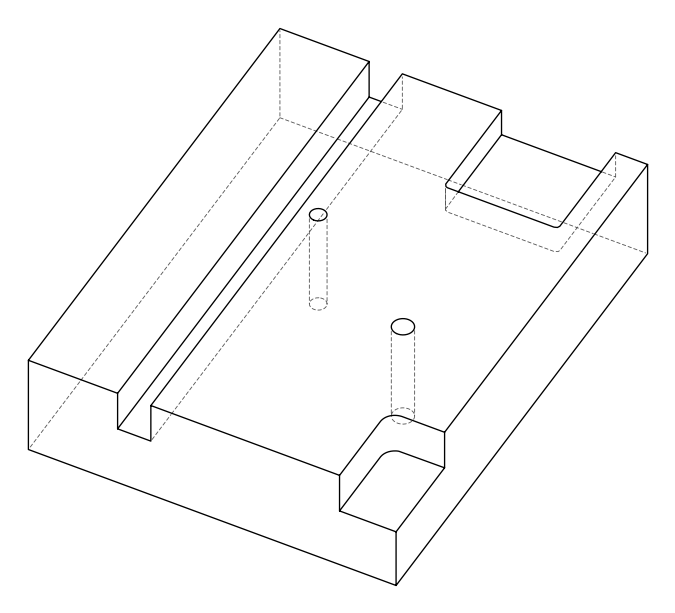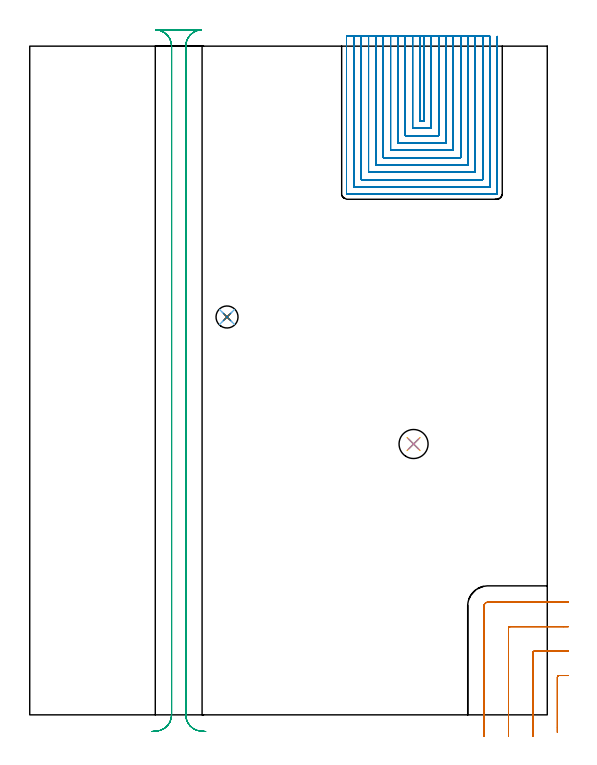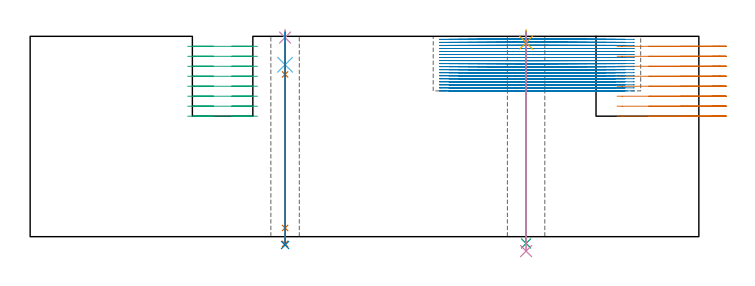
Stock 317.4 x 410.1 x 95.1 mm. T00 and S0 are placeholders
(PLAN: 10 operations, 8 tool changes, 137.4 min)
(1 MILL_CORNER_NOTCH_RECTANGULAR | CORNER_NOTCH_RECTANGULAR | UGT0201_094 | Follow Part, ap 5, ae 75% | 6.42 min | 145052 mm3)
(2 MILL_SLOT | SLOT_PARTIAL_RECTANGULAR | NXT0201_008 | Follow Part, ap 1.5, ae 75% | 114.39 min | 239438 mm3)
(3 MILL_RECTANGULAR_SLOT | SLOT_RECTANGULAR | UGT0201_094 | Follow Part, ap 5, ae 75% | 14.76 min | 446089 mm3)
(4 SPOT_DRILL | STEP1HOLE | NXT0321_9005460120000 | 0.03 min | 12 mm3)
(5 SPOT_DRILL_1 | STEP1HOLE_1 | NXT0321_9005460120000 | 0.05 min | 189 mm3)
(6 DRILL_BLIND_HOLE_INTO_CENTER | STEP1HOLE | NXT0301_061 | 0.06 min | 795 mm3)
(7 GUN_DRILL_THROUGH_HOLE | STEP1HOLE | UGT0307_005 | 0.47 min | 4432 mm3)
(8 DRILL_TO_ENLARGE_THROUGH_HOLE | STEP1HOLE | NXT0301_102 | 0.41 min | 8351 mm3)
(9 DRILL_THROUGH_HOLE_INTO_CENTER | STEP1HOLE_1 | NXT0301_065 | 0.4 min | 6447 mm3)
(10 DRILL_TO_ENLARGE_THROUGH_HOLE_1 | STEP1HOLE_1 | UGT0301_248 | 0.42 min | 17000 mm3)
(TOOL UGT0201_094 | End mill 20 mm | D20 FL38 Z4)
(TOOL NXT0201_008 | ENDMILL 6mm [2P460-0600-NA 1630] | D6 FL26 Z6)
(TOOL NXT0321_9005460120000 | NC Spot Drill, 142deg, 12mm, Carbide, Uncoated | D12 PA142 FL30 Z2)
(TOOL NXT0301_061 | Carbide Drill 9mm [860.1-0900-027A1-MM 2214] | D9 PA140 FL47 Z2)
(TOOL UGT0307_005 | Gun Drill 8.3 mm | D8.3 PA130 FL24 Z1)
(TOOL NXT0301_102 | Carbide Drill 13.5mm [860.1-1350-108A1-MM 2214] | D13.5 PA140 FL123 Z2)
(TOOL NXT0301_065 | Carbide Drill 9.4mm [860.1-0940-075A1-MM 2214] | D9.4 PA140 FL98 Z2)
(TOOL UGT0301_248 | Twist Drill 17.8 mm | D17.8 PA118 FL130 Z2)
(OP 1 MILL_CORNER_NOTCH_RECTANGULAR)
G17 G21 G94 G90
T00 M6
G54
G17 G0 G90 X330.4 Y24.1 S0 M3
G43 Z105.1 H0
Z90.362
G94 G1 X327.4 F250.
X324.595 F500.
G3 X323.6 Y23.105 R1.
G1 Y-7.846
Y-10.846 F250.
G0 Z105.1
X330.4 Y39.1
Z90.362
G1 X327.4
X309.595 F500.
G3 X308.6 Y38.105 R1.
G1 Y-10.
Y-13. F250.
G0 Z105.1
X330.4 Y54.1
Z90.362
G1 X327.4
X294.595 F500.
G3 X293.6 Y53.105 R1.
G1 Y-10.
Y-13. F250.
G0 Z105.1
X330.4 Y69.1
Z90.362
G1 X327.4
X281. F500.
G3 X278.6 Y66.7 R2.4
G1 Y-10.
Y-13. F250.
G0 Z105.1
X330.4 Y24.1
Z85.625
G1 X327.4
X324.595 F500.
G3 X323.6 Y23.105 R1.
G1 Y-7.846
Y-10.846 F250.
G0 Z105.1
X330.4 Y39.1
Z85.625
G1 X327.4
X309.595 F500.
G3 X308.6 Y38.105 R1.
G1 Y-10.
Y-13. F250.
G0 Z105.1
X330.4 Y54.1
Z85.625
G1 X327.4
X294.595 F500.
G3 X293.6 Y53.105 R1.
G1 Y-10.
Y-13. F250.
G0 Z105.1
X330.4 Y69.1
Z85.625
G1 X327.4
X281. F500.
G3 X278.6 Y66.7 R2.4
G1 Y-10.
Y-13. F250.
G0 Z105.1
X330.4 Y24.1
Z80.887
G1 X327.4
X324.595 F500.
G3 X323.6 Y23.105 R1.
G1 Y-7.846
Y-10.846 F250.
G0 Z105.1
X330.4 Y39.1
Z80.887
G1 X327.4
X309.595 F500.
G3 X308.6 Y38.105 R1.
G1 Y-10.
Y-13. F250.
G0 Z105.1
X330.4 Y54.1
Z80.887
G1 X327.4
X294.595 F500.
G3 X293.6 Y53.105 R1.
G1 Y-10.
Y-13. F250.
G0 Z105.1
X330.4 Y69.1
Z80.887
G1 X327.4
X281. F500.
G3 X278.6 Y66.7 R2.4
G1 Y-10.
Y-13. F250.
G0 Z105.1
X330.4 Y24.1
Z76.15
G1 X327.4
X324.595 F500.
G3 X323.6 Y23.105 R1.
G1 Y-7.846
Y-10.846 F250.
G0 Z105.1
X330.4 Y39.1
Z76.15
G1 X327.4
X309.595 F500.
G3 X308.6 Y38.105 R1.
G1 Y-10.
Y-13. F250.
G0 Z105.1
X330.4 Y54.1
Z76.15
G1 X327.4
X294.595 F500.
G3 X293.6 Y53.105 R1.
G1 Y-10.
Y-13. F250.
G0 Z105.1
X330.4 Y69.1
Z76.15
G1 X327.4
X281. F500.
G3 X278.6 Y66.7 R2.4
G1 Y-10.
Y-13. F250.
G0 Z105.1
X330.4 Y24.1
Z71.412
G1 X327.4
X324.595 F500.
G3 X323.6 Y23.105 R1.
G1 Y-7.846
Y-10.846 F250.
G0 Z105.1
X330.4 Y39.1
Z71.412
G1 X327.4
X309.595 F500.
G3 X308.6 Y38.105 R1.
G1 Y-10.
Y-13. F250.
G0 Z105.1
X330.4 Y54.1
Z71.412
G1 X327.4
X294.595 F500.
G3 X293.6 Y53.105 R1.
G1 Y-10.
Y-13. F250.
G0 Z105.1
X330.4 Y69.1
Z71.412
G1 X327.4
X281. F500.
G3 X278.6 Y66.7 R2.4
G1 Y-10.
Y-13. F250.
G0 Z105.1
X330.4 Y24.1
Z66.675
G1 X327.4
X324.595 F500.
G3 X323.6 Y23.105 R1.
G1 Y-7.846
Y-10.846 F250.
G0 Z105.1
X330.4 Y39.1
Z66.675
G1 X327.4
X309.595 F500.
G3 X308.6 Y38.105 R1.
G1 Y-10.
Y-13. F250.
G0 Z105.1
X330.4 Y54.1
Z66.675
G1 X327.4
X294.595 F500.
G3 X293.6 Y53.105 R1.
G1 Y-10.
Y-13. F250.
G0 Z105.1
X330.4 Y69.1
Z66.675
G1 X327.4
X281. F500.
G3 X278.6 Y66.7 R2.4
G1 Y-10.
Y-13. F250.
G0 Z105.1
X330.4 Y24.1
Z61.937
G1 X327.4
X324.595 F500.
G3 X323.6 Y23.105 R1.
G1 Y-7.846
Y-10.846 F250.
G0 Z105.1
X330.4 Y39.1
Z61.937
G1 X327.4
X309.595 F500.
G3 X308.6 Y38.105 R1.
G1 Y-10.
Y-13. F250.
G0 Z105.1
X330.4 Y54.1
Z61.937
G1 X327.4
X294.595 F500.
G3 X293.6 Y53.105 R1.
G1 Y-10.
Y-13. F250.
G0 Z105.1
X330.4 Y69.1
Z61.937
G1 X327.4
X281. F500.
G3 X278.6 Y66.7 R2.4
G1 Y-10.
Y-13. F250.
G0 Z105.1
X330.4 Y24.1
Z57.2
G1 X327.4
X324.595 F500.
G3 X323.6 Y23.105 R1.
G1 Y-7.846
Y-10.846 F250.
G0 Z105.1
X330.4 Y39.1
Z57.2
G1 X327.4
X309.595 F500.
G3 X308.6 Y38.105 R1.
G1 Y-10.
Y-13. F250.
G0 Z105.1
X330.4 Y54.1
Z57.2
G1 X327.4
X294.595 F500.
G3 X293.6 Y53.105 R1.
G1 Y-10.
Y-13. F250.
G0 Z105.1
X330.4 Y69.1
Z57.2
G1 X327.4
X281. F500.
G3 X278.6 Y66.7 R2.4
G1 Y-10.
Y-13. F250.
G0 Z105.1
M5
M2
(OP 2 MILL_SLOT)
G17 G21 G94 G90
T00 M6
G54
G17 G0 G90 X239.3 Y416.1 S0 M3
G43 Z105.1 H1
Z93.661
G94 G1 Y413.1 F250.
Y364.2 F500.
X241.8
Y413.1
Y416.1 F250.
X234.8
Y413.1
Y359.7 F500.
X246.3
Y413.1
Y416.1 F250.
X230.3
Y413.1
Y355.2 F500.
X250.8
Y413.1
Y416.1 F250.
X225.8
Y413.1
Y350.7 F500.
X255.3
Y413.1
Y416.1 F250.
X221.3
Y413.1
Y346.2 F500.
X259.8
Y413.1
Y416.1 F250.
X216.8
Y413.1
Y341.7 F500.
X264.3
Y413.1
Y416.1 F250.
X212.3
Y413.1
Y337.2 F500.
X268.8
Y413.1
Y416.1 F250.
X207.8
Y413.1
Y332.7 F500.
X273.3
Y413.1
Y416.1 F250.
X203.3
Y413.1
Y328.2 F500.
X277.8
Y413.1
Y416.1 F250.
X198.8
Y413.1
Y323.7 F500.
X282.3
Y413.1
Y416.1 F250.
X194.3
Y413.1
Y319.5 F500.
G3 X194.6 Y319.2 R0.3
G1 X286.5
G3 X286.8 Y319.5 R0.3
G1 Y413.1
Y416.1 F250.
G0 X239.3 Z92.222
G1 Y413.1
Y364.2 F500.
X241.8
Y413.1
Y416.1 F250.
X234.8
Y413.1
Y359.7 F500.
X246.3
Y413.1
Y416.1 F250.
X230.3
Y413.1
Y355.2 F500.
X250.8
Y413.1
Y416.1 F250.
X225.8
Y413.1
Y350.7 F500.
X255.3
Y413.1
Y416.1 F250.
X221.3
Y413.1
Y346.2 F500.
X259.8
Y413.1
Y416.1 F250.
X216.8
Y413.1
Y341.7 F500.
X264.3
Y413.1
Y416.1 F250.
X212.3
Y413.1
Y337.2 F500.
X268.8
Y413.1
Y416.1 F250.
X207.8
Y413.1
Y332.7 F500.
X273.3
Y413.1
Y416.1 F250.
X203.3
Y413.1
Y328.2 F500.
X277.8
Y413.1
Y416.1 F250.
X198.8
Y413.1
Y323.7 F500.
X282.3
Y413.1
Y416.1 F250.
X194.3
Y413.1
Y319.5 F500.
G3 X194.6 Y319.2 R0.3
G1 X286.5
G3 X286.8 Y319.5 R0.3
G1 Y413.1
Y416.1 F250.
G0 X239.3 Z90.783
G1 Y413.1
Y364.2 F500.
X241.8
Y413.1
Y416.1 F250.
X234.8
Y413.1
Y359.7 F500.
X246.3
Y413.1
Y416.1 F250.
X230.3
Y413.1
Y355.2 F500.
X250.8
Y413.1
Y416.1 F250.
X225.8
Y413.1
Y350.7 F500.
X255.3
Y413.1
Y416.1 F250.
X221.3
Y413.1
Y346.2 F500.
X259.8
Y413.1
Y416.1 F250.
X216.8
Y413.1
Y341.7 F500.
X264.3
Y413.1
Y416.1 F250.
X212.3
Y413.1
Y337.2 F500.
X268.8
Y413.1
Y416.1 F250.
X207.8
Y413.1
Y332.7 F500.
X273.3
Y413.1
Y416.1 F250.
X203.3
Y413.1
Y328.2 F500.
X277.8
Y413.1
Y416.1 F250.
X198.8
Y413.1
Y323.7 F500.
X282.3
Y413.1
Y416.1 F250.
X194.3
Y413.1
Y319.5 F500.
G3 X194.6 Y319.2 R0.3
G1 X286.5
G3 X286.8 Y319.5 R0.3
G1 Y413.1
Y416.1 F250.
G0 X239.3 Z89.344
G1 Y413.1
Y364.2 F500.
X241.8
Y413.1
Y416.1 F250.
X234.8
Y413.1
Y359.7 F500.
X246.3
Y413.1
Y416.1 F250.
X230.3
Y413.1
Y355.2 F500.
X250.8
Y413.1
Y416.1 F250.
X225.8
Y413.1
Y350.7 F500.
X255.3
Y413.1
Y416.1 F250.
X221.3
Y413.1
Y346.2 F500.
X259.8
Y413.1
Y416.1 F250.
X216.8
Y413.1
Y341.7 F500.
X264.3
Y413.1
Y416.1 F250.
X212.3
Y413.1
Y337.2 F500.
X268.8
Y413.1
Y416.1 F250.
X207.8
Y413.1
Y332.7 F500.
X273.3
Y413.1
Y416.1 F250.
X203.3
Y413.1
Y328.2 F500.
X277.8
Y413.1
Y416.1 F250.
X198.8
Y413.1
Y323.7 F500.
X282.3
Y413.1
Y416.1 F250.
X194.3
Y413.1
Y319.5 F500.
G3 X194.6 Y319.2 R0.3
G1 X286.5
G3 X286.8 Y319.5 R0.3
G1 Y413.1
Y416.1 F250.
G0 X239.3 Z87.905
G1 Y413.1
Y364.2 F500.
X241.8
Y413.1
Y416.1 F250.
X234.8
Y413.1
Y359.7 F500.
X246.3
Y413.1
Y416.1 F250.
X230.3
Y413.1
Y355.2 F500.
X250.8
Y413.1
Y416.1 F250.
X225.8
Y413.1
Y350.7 F500.
X255.3
Y413.1
Y416.1 F250.
X221.3
Y413.1
Y346.2 F500.
X259.8
Y413.1
Y416.1 F250.
X216.8
Y413.1
Y341.7 F500.
X264.3
Y413.1
Y416.1 F250.
X212.3
Y413.1
Y337.2 F500.
X268.8
Y413.1
Y416.1 F250.
X207.8
Y413.1
Y332.7 F500.
X273.3
Y413.1
Y416.1 F250.
X203.3
Y413.1
Y328.2 F500.
X277.8
Y413.1
Y416.1 F250.
X198.8
Y413.1
Y323.7 F500.
X282.3
Y413.1
Y416.1 F250.
X194.3
Y413.1
Y319.5 F500.
G3 X194.6 Y319.2 R0.3
G1 X286.5
G3 X286.8 Y319.5 R0.3
G1 Y413.1
Y416.1 F250.
G0 X239.3 Z86.467
G1 Y413.1
Y364.2 F500.
X241.8
Y413.1
Y416.1 F250.
X234.8
Y413.1
Y359.7 F500.
X246.3
Y413.1
Y416.1 F250.
X230.3
Y413.1
Y355.2 F500.
X250.8
Y413.1
Y416.1 F250.
X225.8
Y413.1
Y350.7 F500.
X255.3
Y413.1
Y416.1 F250.
X221.3
Y413.1
Y346.2 F500.
X259.8
Y413.1
Y416.1 F250.
X216.8
Y413.1
Y341.7 F500.
X264.3
Y413.1
Y416.1 F250.
X212.3
Y413.1
Y337.2 F500.
X268.8
Y413.1
Y416.1 F250.
X207.8
Y413.1
Y332.7 F500.
X273.3
Y413.1
Y416.1 F250.
X203.3
Y413.1
Y328.2 F500.
X277.8
Y413.1
Y416.1 F250.
X198.8
Y413.1
Y323.7 F500.
X282.3
Y413.1
Y416.1 F250.
X194.3
Y413.1
Y319.5 F500.
G3 X194.6 Y319.2 R0.3
G1 X286.5
G3 X286.8 Y319.5 R0.3
G1 Y413.1
Y416.1 F250.
G0 X239.3 Z85.028
G1 Y413.1
Y364.2 F500.
X241.8
Y413.1
Y416.1 F250.
X234.8
Y413.1
Y359.7 F500.
X246.3
Y413.1
Y416.1 F250.
X230.3
Y413.1
Y355.2 F500.
X250.8
Y413.1
Y416.1 F250.
X225.8
Y413.1
Y350.7 F500.
X255.3
Y413.1
Y416.1 F250.
X221.3
Y413.1
Y346.2 F500.
X259.8
Y413.1
Y416.1 F250.
X216.8
Y413.1
Y341.7 F500.
X264.3
Y413.1
Y416.1 F250.
X212.3
Y413.1
Y337.2 F500.
X268.8
Y413.1
Y416.1 F250.
X207.8
Y413.1
Y332.7 F500.
X273.3
Y413.1
Y416.1 F250.
X203.3
Y413.1
Y328.2 F500.
X277.8
Y413.1
Y416.1 F250.
X198.8
Y413.1
Y323.7 F500.
X282.3
Y413.1
Y416.1 F250.
X194.3
Y413.1
Y319.5 F500.
G3 X194.6 Y319.2 R0.3
G1 X286.5
G3 X286.8 Y319.5 R0.3
G1 Y413.1
Y416.1 F250.
G0 X239.3 Z83.589
G1 Y413.1
Y364.2 F500.
X241.8
Y413.1
Y416.1 F250.
X234.8
Y413.1
Y359.7 F500.
X246.3
Y413.1
Y416.1 F250.
X230.3
Y413.1
Y355.2 F500.
X250.8
Y413.1
Y416.1 F250.
X225.8
Y413.1
Y350.7 F500.
X255.3
Y413.1
Y416.1 F250.
X221.3
Y413.1
Y346.2 F500.
X259.8
Y413.1
Y416.1 F250.
X216.8
Y413.1
Y341.7 F500.
X264.3
Y413.1
Y416.1 F250.
X212.3
Y413.1
Y337.2 F500.
X268.8
Y413.1
Y416.1 F250.
X207.8
Y413.1
Y332.7 F500.
X273.3
Y413.1
Y416.1 F250.
X203.3
Y413.1
Y328.2 F500.
X277.8
Y413.1
Y416.1 F250.
X198.8
Y413.1
Y323.7 F500.
X282.3
Y413.1
Y416.1 F250.
X194.3
Y413.1
Y319.5 F500.
G3 X194.6 Y319.2 R0.3
G1 X286.5
G3 X286.8 Y319.5 R0.3
G1 Y413.1
Y416.1 F250.
G0 X239.3 Z82.15
G1 Y413.1
Y364.2 F500.
X241.8
Y413.1
Y416.1 F250.
X234.8
Y413.1
Y359.7 F500.
X246.3
Y413.1
Y416.1 F250.
X230.3
Y413.1
Y355.2 F500.
X250.8
Y413.1
Y416.1 F250.
X225.8
Y413.1
Y350.7 F500.
X255.3
Y413.1
Y416.1 F250.
X221.3
Y413.1
Y346.2 F500.
X259.8
Y413.1
Y416.1 F250.
X216.8
Y413.1
Y341.7 F500.
X264.3
Y413.1
Y416.1 F250.
X212.3
Y413.1
Y337.2 F500.
X268.8
Y413.1
Y416.1 F250.
X207.8
Y413.1
Y332.7 F500.
X273.3
Y413.1
Y416.1 F250.
X203.3
Y413.1
Y328.2 F500.
X277.8
Y413.1
Y416.1 F250.
X198.8
Y413.1
Y323.7 F500.
X282.3
Y413.1
Y416.1 F250.
X194.3
Y413.1
Y319.5 F500.
G3 X194.6 Y319.2 R0.3
G1 X286.5
G3 X286.8 Y319.5 R0.3
G1 Y413.1
Y416.1 F250.
G0 X239.3 Z80.711
G1 Y413.1
Y364.2 F500.
X241.8
Y413.1
Y416.1 F250.
X234.8
Y413.1
Y359.7 F500.
X246.3
Y413.1
Y416.1 F250.
X230.3
Y413.1
Y355.2 F500.
X250.8
Y413.1
Y416.1 F250.
X225.8
Y413.1
Y350.7 F500.
X255.3
Y413.1
Y416.1 F250.
X221.3
Y413.1
Y346.2 F500.
X259.8
Y413.1
Y416.1 F250.
X216.8
Y413.1
Y341.7 F500.
X264.3
Y413.1
Y416.1 F250.
X212.3
Y413.1
Y337.2 F500.
X268.8
Y413.1
Y416.1 F250.
X207.8
Y413.1
Y332.7 F500.
X273.3
Y413.1
Y416.1 F250.
X203.3
Y413.1
Y328.2 F500.
X277.8
Y413.1
Y416.1 F250.
X198.8
Y413.1
Y323.7 F500.
X282.3
Y413.1
Y416.1 F250.
X194.3
Y413.1
Y319.5 F500.
G3 X194.6 Y319.2 R0.3
G1 X286.5
G3 X286.8 Y319.5 R0.3
G1 Y413.1
Y416.1 F250.
G0 X239.3 Z79.272
G1 Y413.1
Y364.2 F500.
X241.8
Y413.1
Y416.1 F250.
X234.8
Y413.1
Y359.7 F500.
X246.3
Y413.1
Y416.1 F250.
X230.3
Y413.1
Y355.2 F500.
X250.8
Y413.1
Y416.1 F250.
X225.8
Y413.1
Y350.7 F500.
X255.3
Y413.1
Y416.1 F250.
X221.3
Y413.1
Y346.2 F500.
X259.8
Y413.1
Y416.1 F250.
X216.8
Y413.1
Y341.7 F500.
X264.3
Y413.1
Y416.1 F250.
X212.3
Y413.1
Y337.2 F500.
X268.8
Y413.1
Y416.1 F250.
X207.8
Y413.1
Y332.7 F500.
X273.3
Y413.1
Y416.1 F250.
X203.3
Y413.1
Y328.2 F500.
X277.8
Y413.1
Y416.1 F250.
X198.8
Y413.1
Y323.7 F500.
X282.3
Y413.1
Y416.1 F250.
X194.3
Y413.1
Y319.5 F500.
G3 X194.6 Y319.2 R0.3
G1 X286.5
G3 X286.8 Y319.5 R0.3
G1 Y413.1
Y416.1 F250.
G0 X239.3 Z77.833
G1 Y413.1
Y364.2 F500.
X241.8
Y413.1
Y416.1 F250.
X234.8
Y413.1
Y359.7 F500.
X246.3
Y413.1
Y416.1 F250.
X230.3
Y413.1
Y355.2 F500.
X250.8
Y413.1
Y416.1 F250.
X225.8
Y413.1
Y350.7 F500.
X255.3
Y413.1
Y416.1 F250.
X221.3
Y413.1
Y346.2 F500.
X259.8
Y413.1
Y416.1 F250.
X216.8
Y413.1
Y341.7 F500.
X264.3
Y413.1
Y416.1 F250.
X212.3
Y413.1
Y337.2 F500.
X268.8
Y413.1
Y416.1 F250.
X207.8
Y413.1
Y332.7 F500.
X273.3
Y413.1
Y416.1 F250.
X203.3
Y413.1
Y328.2 F500.
X277.8
Y413.1
Y416.1 F250.
X198.8
Y413.1
Y323.7 F500.
X282.3
Y413.1
Y416.1 F250.
X194.3
Y413.1
Y319.5 F500.
G3 X194.6 Y319.2 R0.3
G1 X286.5
G3 X286.8 Y319.5 R0.3
G1 Y413.1
Y416.1 F250.
G0 X239.3 Z76.394
G1 Y413.1
Y364.2 F500.
X241.8
Y413.1
Y416.1 F250.
X234.8
Y413.1
Y359.7 F500.
X246.3
Y413.1
Y416.1 F250.
X230.3
Y413.1
Y355.2 F500.
X250.8
Y413.1
Y416.1 F250.
X225.8
Y413.1
Y350.7 F500.
X255.3
Y413.1
Y416.1 F250.
X221.3
Y413.1
Y346.2 F500.
X259.8
Y413.1
Y416.1 F250.
X216.8
Y413.1
Y341.7 F500.
X264.3
Y413.1
Y416.1 F250.
X212.3
Y413.1
Y337.2 F500.
X268.8
Y413.1
Y416.1 F250.
X207.8
Y413.1
Y332.7 F500.
X273.3
Y413.1
Y416.1 F250.
X203.3
Y413.1
Y328.2 F500.
X277.8
Y413.1
Y416.1 F250.
X198.8
Y413.1
Y323.7 F500.
X282.3
Y413.1
Y416.1 F250.
X194.3
Y413.1
Y319.5 F500.
G3 X194.6 Y319.2 R0.3
G1 X286.5
G3 X286.8 Y319.5 R0.3
G1 Y413.1
Y416.1 F250.
G0 X239.3 Z74.956
G1 Y413.1
Y364.2 F500.
X241.8
Y413.1
Y416.1 F250.
X234.8
Y413.1
Y359.7 F500.
X246.3
Y413.1
Y416.1 F250.
X230.3
Y413.1
Y355.2 F500.
X250.8
Y413.1
Y416.1 F250.
X225.8
Y413.1
Y350.7 F500.
X255.3
Y413.1
Y416.1 F250.
X221.3
Y413.1
Y346.2 F500.
X259.8
Y413.1
Y416.1 F250.
X216.8
Y413.1
Y341.7 F500.
X264.3
Y413.1
Y416.1 F250.
X212.3
Y413.1
Y337.2 F500.
X268.8
Y413.1
Y416.1 F250.
X207.8
Y413.1
Y332.7 F500.
X273.3
Y413.1
Y416.1 F250.
X203.3
Y413.1
Y328.2 F500.
X277.8
Y413.1
Y416.1 F250.
X198.8
Y413.1
Y323.7 F500.
X282.3
Y413.1
Y416.1 F250.
X194.3
Y413.1
Y319.5 F500.
G3 X194.6 Y319.2 R0.3
G1 X286.5
G3 X286.8 Y319.5 R0.3
G1 Y413.1
Y416.1 F250.
G0 X239.3 Z73.517
G1 Y413.1
Y364.2 F500.
X241.8
Y413.1
Y416.1 F250.
X234.8
Y413.1
Y359.7 F500.
X246.3
Y413.1
Y416.1 F250.
X230.3
Y413.1
Y355.2 F500.
X250.8
Y413.1
Y416.1 F250.
X225.8
Y413.1
Y350.7 F500.
X255.3
Y413.1
Y416.1 F250.
X221.3
Y413.1
Y346.2 F500.
X259.8
Y413.1
Y416.1 F250.
X216.8
Y413.1
Y341.7 F500.
X264.3
Y413.1
Y416.1 F250.
X212.3
Y413.1
Y337.2 F500.
X268.8
Y413.1
Y416.1 F250.
X207.8
Y413.1
Y332.7 F500.
X273.3
Y413.1
Y416.1 F250.
X203.3
Y413.1
Y328.2 F500.
X277.8
Y413.1
Y416.1 F250.
X198.8
Y413.1
Y323.7 F500.
X282.3
Y413.1
Y416.1 F250.
X194.3
Y413.1
Y319.5 F500.
G3 X194.6 Y319.2 R0.3
G1 X286.5
G3 X286.8 Y319.5 R0.3
G1 Y413.1
Y416.1 F250.
G0 X239.3 Z72.078
G1 Y413.1
Y364.2 F500.
X241.8
Y413.1
Y416.1 F250.
X234.8
Y413.1
Y359.7 F500.
X246.3
Y413.1
Y416.1 F250.
X230.3
Y413.1
Y355.2 F500.
X250.8
Y413.1
Y416.1 F250.
X225.8
Y413.1
Y350.7 F500.
X255.3
Y413.1
Y416.1 F250.
X221.3
Y413.1
Y346.2 F500.
X259.8
Y413.1
Y416.1 F250.
X216.8
Y413.1
Y341.7 F500.
X264.3
Y413.1
Y416.1 F250.
X212.3
Y413.1
Y337.2 F500.
X268.8
Y413.1
Y416.1 F250.
X207.8
Y413.1
Y332.7 F500.
X273.3
Y413.1
Y416.1 F250.
X203.3
Y413.1
Y328.2 F500.
X277.8
Y413.1
Y416.1 F250.
X198.8
Y413.1
Y323.7 F500.
X282.3
Y413.1
Y416.1 F250.
X194.3
Y413.1
Y319.5 F500.
G3 X194.6 Y319.2 R0.3
G1 X286.5
G3 X286.8 Y319.5 R0.3
G1 Y413.1
Y416.1 F250.
G0 X239.3 Z70.639
G1 Y413.1
Y364.2 F500.
X241.8
Y413.1
Y416.1 F250.
X234.8
Y413.1
Y359.7 F500.
X246.3
Y413.1
Y416.1 F250.
X230.3
Y413.1
Y355.2 F500.
X250.8
Y413.1
Y416.1 F250.
X225.8
Y413.1
Y350.7 F500.
X255.3
Y413.1
Y416.1 F250.
X221.3
Y413.1
Y346.2 F500.
X259.8
Y413.1
Y416.1 F250.
X216.8
Y413.1
Y341.7 F500.
X264.3
Y413.1
Y416.1 F250.
X212.3
Y413.1
Y337.2 F500.
X268.8
Y413.1
Y416.1 F250.
X207.8
Y413.1
Y332.7 F500.
X273.3
Y413.1
Y416.1 F250.
X203.3
Y413.1
Y328.2 F500.
X277.8
Y413.1
Y416.1 F250.
X198.8
Y413.1
Y323.7 F500.
X282.3
Y413.1
Y416.1 F250.
X194.3
Y413.1
Y319.5 F500.
G3 X194.6 Y319.2 R0.3
G1 X286.5
G3 X286.8 Y319.5 R0.3
G1 Y413.1
Y416.1 F250.
G0 X239.3 Z69.2
G1 Y413.1
Y364.2 F500.
X241.8
Y413.1
Y416.1 F250.
X234.8
Y413.1
Y359.7 F500.
X246.3
Y413.1
Y416.1 F250.
X230.3
Y413.1
Y355.2 F500.
X250.8
Y413.1
Y416.1 F250.
X225.8
Y413.1
Y350.7 F500.
X255.3
Y413.1
Y416.1 F250.
X221.3
Y413.1
Y346.2 F500.
X259.8
Y413.1
Y416.1 F250.
X216.8
Y413.1
Y341.7 F500.
X264.3
Y413.1
Y416.1 F250.
X212.3
Y413.1
Y337.2 F500.
X268.8
Y413.1
Y416.1 F250.
X207.8
Y413.1
Y332.7 F500.
X273.3
Y413.1
Y416.1 F250.
X203.3
Y413.1
Y328.2 F500.
X277.8
Y413.1
Y416.1 F250.
X198.8
Y413.1
Y323.7 F500.
X282.3
Y413.1
Y416.1 F250.
X194.3
Y413.1
Y319.5 F500.
G3 X194.6 Y319.2 R0.3
G1 X286.5
G3 X286.8 Y319.5 R0.3
G1 Y413.1
Y416.1 F250.
G0 Z105.1
M5
M2
(OP 3 MILL_RECTANGULAR_SLOT)
G17 G21 G94 G90
T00 M6
G54
G17 G0 G90 X107.917 Y-10.202 S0 M3
G43 Z105.1 H0
Z90.362
G94 G1 X104.926 Y-9.97 F250.
G2 X95.7 Y0. R10. F500.
G1 Y410.1
G2 X105.253 Y420.09 R10.
G1 X77.447
G2 X87. Y410.1 R10.
G1 Y0.
G2 X77.774 Y-9.97 R10.
G1 X74.783 Y-10.202 F250.
G0 X107.917 Z85.625
G1 X104.926 Y-9.97
G2 X95.7 Y0. R10. F500.
G1 Y410.1
G2 X105.253 Y420.09 R10.
G1 Y420.1
X77.447
Y420.09
G2 X87. Y410.1 R10.
G1 Y0.
G2 X77.774 Y-9.97 R10.
G1 X74.783 Y-10.202 F250.
G0 X107.917 Z80.887
G1 X104.926 Y-9.97
G2 X95.7 Y0. R10. F500.
G1 Y410.1
G2 X105.253 Y420.09 R10.
G1 Y420.1
X77.447
Y420.09
G2 X87. Y410.1 R10.
G1 Y0.
G2 X77.774 Y-9.97 R10.
G1 X74.783 Y-10.202 F250.
G0 X107.917 Z76.15
G1 X104.926 Y-9.97
G2 X95.7 Y0. R10. F500.
G1 Y410.1
G2 X105.253 Y420.09 R10.
G1 Y420.1
X77.447
Y420.09
G2 X87. Y410.1 R10.
G1 Y0.
G2 X77.774 Y-9.97 R10.
G1 X74.783 Y-10.202 F250.
G0 X107.917 Z71.412
G1 X104.926 Y-9.97
G2 X95.7 Y0. R10. F500.
G1 Y410.1
G2 X105.253 Y420.09 R10.
G1 Y420.1
X77.447
Y420.09
G2 X87. Y410.1 R10.
G1 Y0.
G2 X77.774 Y-9.97 R10.
G1 X74.783 Y-10.202 F250.
G0 X107.917 Z66.675
G1 X104.926 Y-9.97
G2 X95.7 Y0. R10. F500.
G1 Y410.1
G2 X105.253 Y420.09 R10.
G1 Y420.1
X77.447
Y420.09
G2 X87. Y410.1 R10.
G1 Y0.
G2 X77.774 Y-9.97 R10.
G1 X74.783 Y-10.202 F250.
G0 X107.917 Z61.937
G1 X104.926 Y-9.97
G2 X95.7 Y0. R10. F500.
G1 Y410.1
G2 X105.253 Y420.09 R10.
G1 Y420.1
X77.447
Y420.09
G2 X87. Y410.1 R10.
G1 Y0.
G2 X77.774 Y-9.97 R10.
G1 X74.783 Y-10.202 F250.
G0 X107.917 Z57.2
G1 X104.926 Y-9.97
G2 X95.7 Y0. R10. F500.
G1 Y410.1
G2 X105.253 Y420.09 R10.
G1 Y420.1
X77.447
Y420.09
G2 X87. Y410.1 R10.
G1 Y0.
G2 X77.774 Y-9.97 R10.
G1 X74.783 Y-10.202 F250.
G0 Z105.1
M5
M2
(OP 4 SPOT_DRILL)
G17 G21 G94 G90
T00 M6
G54
G17 G0 G90 X121. Y244. S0 M3
G43 Z105.1 H0
G94 G81 G98 Z94.51 F250. R98.1
G80
M5
M2
(OP 5 SPOT_DRILL_1)
G17 G21 G94 G90
T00 M6
G54
G17 G0 G90 X235.4 Y166.1 S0 M3
G43 Z105.1 H0
G94 G81 G98 Z92.1 F250. R98.1
G80
M5
M2
(OP 6 DRILL_BLIND_HOLE_INTO_CENTER)
G17 G21 G94 G90
T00 M6
G54
G17 G0 G90 X121. Y244. S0 M3
G43 Z105.1 H1
G94 G81 G98 Z81.6 F250. R97.1
G80
M5
M2
(OP 7 GUN_DRILL_THROUGH_HOLE)
G17 G21 G94 G90
T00 M6
G54
G17 G0 G90 X121. Y244. M8
G43 Z105.1 H0
Z91.844
S716 M3
G94 G1 Z77.025 F125. M26
G4 X.084
Z4.15 F250.
G4 X.084
Z-3.435 F125.
G4 X.084
M5
M9
G0 Z91.844
Z105.1
M2
(OP 8 DRILL_TO_ENLARGE_THROUGH_HOLE)
G17 G21 G94 G90
T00 M6
G54
G17 G0 G90 X121. Y244. S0 M3
G43 Z105.1 H1
G94 G73 G98 Z-3.957 F250. Q12.382 R97.1
G80
M5
M2
(OP 9 DRILL_THROUGH_HOLE_INTO_CENTER)
G17 G21 G94 G90
T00 M6
G54
G17 G0 G90 X235.4 Y166.1 S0 M3
G43 Z105.1 H1
G94 G73 G98 Z-3.211 F250. Q8.937 R97.1
G80
M5
M2
(OP 10 DRILL_TO_ENLARGE_THROUGH_HOLE_1)
G17 G21 G94 G90
T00 M6
G54
G17 G0 G90 X235.4 Y166.1 S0 M3
G43 Z105.1 H0
G94 G73 G98 Z-6.848 F250. Q16.991 R97.1
G80
M5
M2
